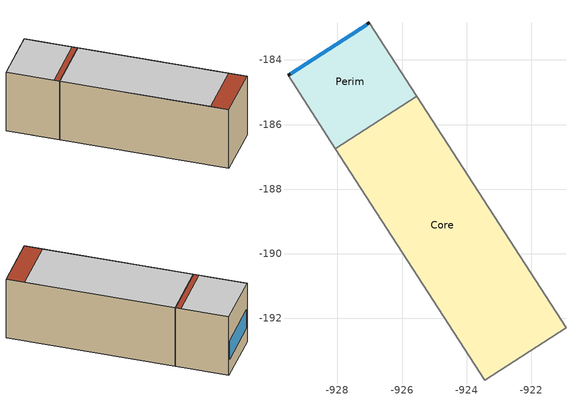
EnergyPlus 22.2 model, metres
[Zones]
Core
 floor adiabatic (Boston_Off_Inf_0): -921.44,-191.49 -923.96,-193.11 -928.06,-186.75 -925.54,-185.12 z-13.82
 floor ground (Boston_Off_Gro_0): -920.93,-192.28 -923.45,-193.91 -923.96,-193.11 -921.44,-191.49 z-13.82
 wall to Perim (Boston_Off_Par_0): -925.54,-185.12 -928.06,-186.75 z-13.82:-10.44
 wall adiabatic (Boston_Off_Par_0): -928.06,-186.75 -923.45,-193.91 -920.93,-192.28 -925.54,-185.12 z-13.82:-10.44
 ceiling adiabatic (Boston_Off_Inf_0): -928.06,-186.75 -923.96,-193.11 -921.44,-191.49 -925.54,-185.12 z-10.44
 roof outside (Boston_Off_Rof_0): -923.96,-193.11 -923.45,-193.91 -920.93,-192.28 -921.44,-191.49 z-10.44
Perim
 floor adiabatic (Boston_Off_Inf_0): -925.71,-184.87 -928.23,-186.5 -929.53,-184.48 -927.01,-182.85 z-13.82
 floor ground (Boston_Off_Gro_0): -925.54,-185.12 -928.06,-186.75 -928.23,-186.5 -925.71,-184.87 z-13.82
 wall outside (Boston_Off_Fac_0): -927.01,-182.85 -929.53,-184.48 z-13.82:-10.44
 wall adiabatic (Boston_Off_Par_0): -929.53,-184.48 -928.06,-186.75 / -925.54,-185.12 -927.01,-182.85 z-13.82:-10.44
 window (Boston_Dbl_Air_Cl): -927.09,-182.91 -929.44,-184.43 z-12.97:-11.88
 ceiling adiabatic (Boston_Off_Inf_0): -929.53,-184.48 -928.23,-186.5 -925.71,-184.87 -927.01,-182.85 z-10.44
 roof outside (Boston_Off_Rof_0): -928.23,-186.5 -928.06,-186.75 -925.54,-185.12 -925.71,-184.87 z-10.44
[Building]
Building: Loads convergence tolerance value=0.04; Maximum number of warmup days=25; North axis=0; Solar distribution=FullExterior; Temperature convergence tolerance value=0.4; Terrain=Suburbs
[Site:GroundReflectance]
0.2, 0.2, 0.2, 0.2, 0.2, 0.2, 0.2, 0.2, 0.2, 0.2, 0.2, 0.2
[Site:GroundReflectance:SnowModifier]
1, 1
[Site:GroundTemperature:BuildingSurface]
18
[Construction]
Boston_Dbl_Air_Cl: SimpleGlazing
Boston_Off_Fac_0: Boston_Clay_Brick_H_0.06_Boston_Off_Fac_0, Boston_XPS_Board_0.02_Boston_Off_Fac_0, Boston_Concrete_Block_H_0.15_Boston_Off_Fac_0, Boston_Fiberglass_Batts_0.05_Boston_Off_Fac_0, Boston_Gypsum_Board_0.015_Boston_Off_Fac_0
Boston_Off_Gro_0: Boston_XPS_Board_0.02_Boston_Off_Gro_0, Boston_Concrete_RC_Dense_0.15_Boston_Off_Gro_0, Boston_Concrete_MC_Light_0.04_Boston_Off_Gro_0, Boston_Cement_Mortar_0.03_Boston_Off_Gro_0, Boston_Ceramic_Tile_0.02_Boston_Off_Gro_0
Boston_Off_Inf_0: Boston_Urethane_Carpet_0.02_Boston_Off_Inf_0, Boston_Cement_Mortar_0.02_Boston_Off_Inf_0, Boston_Concrete_RC_Dense_0.15_Boston_Off_Inf_0, Boston_Air_Floor_15cm_0.15_Boston_Off_Inf_0, Boston_Gypsum_Board_0.02_Boston_Off_Inf_0
Boston_Off_Par_0: Boston_Gypsum_Plaster_0.02_Boston_Off_Par_0, Boston_Softwood_General_0.02_Boston_Off_Par_0, Boston_Gypsum_Plaster_0.02_Boston_Off_Par_0
Boston_Off_Rof_0: Boston_XPS_Board_0.1_Boston_Off_Rof_0, Boston_Concrete_MC_Light_0.15_Boston_Off_Rof_0, Boston_Concrete_RC_Dense_0.2_Boston_Off_Rof_0, Boston_Air_Floor_15cm_0.15_Boston_Off_Rof_0, Boston_Gypsum_Board_0.02_Boston_Off_Rof_0
Boston_Off_Thm_0: Boston_Gypsum_Plaster_0.02_Boston_Off_Thm_0, Boston_Softwood_General_0.02_Boston_Off_Thm_0, Boston_Gypsum_Plaster_0.02_Boston_Off_Thm_0
[Material] Roughness=Rough
Name | Conductivity | Density | Solar absorptance | Specific heat | Thermal absorptance | Thickness | Visible absorptance
Boston_Air_Floor_15cm_0.15_Boston_Off_Inf_0; Boston_Air_Floor_15cm_0.15_Boston_Off_Rof_0 | 0.7 | 1.2 | 0.7 | 1000 | 0.01 | 0.15 | 0.7
Boston_Cement_Mortar_0.02_Boston_Off_Inf_0 | 0.8 | 1900 | 0.8 | 840 | 0.9 | 0.02 | 0.8
Boston_Cement_Mortar_0.03_Boston_Off_Gro_0 | 0.8 | 1900 | 0.8 | 840 | 0.9 | 0.03 | 0.8
Boston_Ceramic_Tile_0.02_Boston_Off_Gro_0 | 0.8 | 2243 | 0.4 | 840 | 0.9 | 0.02 | 0.4
Boston_Clay_Brick_H_0.06_Boston_Off_Fac_0 | 0.41 | 1000 | 0.5 | 920 | 0.9 | 0.06 | 0.5
Boston_Concrete_Block_H_0.15_Boston_Off_Fac_0 | 1.25 | 880 | 0.7 | 840 | 0.9 | 0.15 | 0.7
Boston_Concrete_MC_Light_0.04_Boston_Off_Gro_0 | 1.65 | 2100 | 0.7 | 1040 | 0.9 | 0.04 | 0.7
Boston_Concrete_MC_Light_0.15_Boston_Off_Rof_0 | 1.65 | 2100 | 0.7 | 1040 | 0.9 | 0.15 | 0.7
Boston_Concrete_RC_Dense_0.2_Boston_Off_Rof_0 | 1.75 | 2400 | 0.7 | 840 | 0.9 | 0.2 | 0.7
Boston_Concrete_RC_Dense_0.15_Boston_Off_Gro_0; Boston_Concrete_RC_Dense_0.15_Boston_Off_Inf_0 | 1.75 | 2400 | 0.7 | 840 | 0.9 | 0.15 | 0.7
Boston_Fiberglass_Batts_0.05_Boston_Off_Fac_0 | 0.043 | 12 | 0.6 | 840 | 0.9 | 0.003 | 0.6
Boston_Gypsum_Board_0.02_Boston_Off_Inf_0; Boston_Gypsum_Board_0.02_Boston_Off_Rof_0 | 0.16 | 950 | 0.6 | 840 | 0.9 | 0.02 | 0.6
Boston_Gypsum_Board_0.015_Boston_Off_Fac_0 | 0.16 | 950 | 0.6 | 840 | 0.9 | 0.015 | 0.6
Boston_Gypsum_Plaster_0.02_Boston_Off_Par_0; Boston_Gypsum_Plaster_0.02_Boston_Off_Thm_0 | 0.42 | 900 | 0.7 | 840 | 0.9 | 0.02 | 0.7
Boston_Softwood_General_0.02_Boston_Off_Par_0 | 0.13 | 496 | 0.6 | 1630 | 0.9 | 0.017 | 0.6
Boston_Softwood_General_0.02_Boston_Off_Thm_0 | 0.13 | 496 | 0.6 | 1630 | 0.9 | 0.02 | 0.6
Boston_Urethane_Carpet_0.02_Boston_Off_Inf_0 | 0.045 | 110 | 0.7 | 840 | 0.9 | 0.02 | 0.7
Boston_XPS_Board_0.1_Boston_Off_Rof_0 | 0.037 | 40 | 0.6 | 1200 | 0.6 | 0.071 | 0.6
Boston_XPS_Board_0.02_Boston_Off_Fac_0; Boston_XPS_Board_0.02_Boston_Off_Gro_0 | 0.037 | 40 | 0.6 | 1200 | 0.6 | 0.02 | 0.6
[WindowMaterial:SimpleGlazingSystem]
SimpleGlazing: Solar heat gain coefficient=0.82; U factor=5.78; Visible transmittance=0.8
[DesignSpecification:OutdoorAir] Outdoor air flow per person=0.00133333; Outdoor air flow per zone floor area=0.00133333; Outdoor air method=Sum; Outdoor air schedule=60HrWk
CoreMinFreshAir; PerimMinFreshAir
[ElectricEquipment] Design level calculation method=Watts/Area; Fraction latent=0; Fraction lost=0; Fraction radiant=0.2; Schedule=30HrWk; Watts per zone floor area=50
Name | Zone or zonelist or space or spacelist
Core Equipment 1 | Core
Perim Equipment 1 | Perim
[EnergyManagementSystem:Sensor] Output variable or output meter index key=Environment
Name | Output variable or output meter
OutdoorRelHumid | Site Outdoor Air Relative Humidity
OutdoorTemp | Site Outdoor Air Drybulb Temperature
[InternalMass] Construction=Boston_Off_Thm_0
Name | Zone or zonelist | Surface area
CoreInternalMass | Core | 26.8392
PerimInternalMass | Perim | 8.49964
[Lights] Design level calculation method=Watts/Area; Fraction radiant=0.42; Fraction replaceable=1; Fraction visible=0.18; Return air fraction=0; Schedule=30HrWk; Watts per zone floor area=10
Name | Zone or zonelist or space or spacelist
Core General lighting | Core
Perim General lighting | Perim
[People] Carbon dioxide generation rate=3.82e-08; Clothing insulation calculation method=DynamicClothingModelASHRAE55; Enable ashrae 55 comfort warnings=No; Fraction radiant=0.3; Mean radiant temperature calculation type=ZoneAveraged; Number of people calculation method=People/Area; Number of people schedule=60HrWk; People per floor area=0.3; Sensible heat fraction=Autocalculate; Thermal comfort model 1 type=AdaptiveASH55
Name | Activity level schedule | Air velocity schedule | Work efficiency schedule | Zone or zonelist or space or spacelist
People Core | CorePeopleActivity | CoreAirVelocity | CoreWorkEfficiency | Core
People Perim | PerimPeopleActivity | PerimAirVelocity | PerimWorkEfficiency | Perim
[ThermostatSetpoint:DualSetpoint]
Name | Cooling setpoint temperature schedule | Heating setpoint temperature schedule
Dual Setpoint - Zone Core | CoreCooling_SP_Sch | CoreHeating_SP_Sch
Dual Setpoint - Zone Perim | PerimCooling_SP_Sch | PerimHeating_SP_Sch
[WaterUse:Equipment] Flow rate fraction schedule=Boston_Off_Y_Dhw; Peak flow rate=3.15e-06
Name | Cold water supply temperature schedule | End use subcategory | Hot water supply temperature schedule | Target temperature schedule
DHW Core | DHW Mains Temperature Core | DHW Core | DHW Supply Temperature Core | DHW Supply Temperature Core
DHW Perim | DHW Mains Temperature Perim | DHW Perim | DHW Supply Temperature Perim | DHW Supply Temperature Perim
[Zone] Multiplier=1; Type=1; Zone inside convection algorithm=TARP; Zone outside convection algorithm=DOE-2
Name | Floor area | Volume
Core | 25.5612 | 86.5637
Perim | 8.0949 | 27.4136
[ZoneControl:Thermostat]
Name | Zone or zonelist | Control 1 | Control type schedule
Core Thermostat | Core | Dual Setpoint - Zone Core | CoreZoneControlTypeSched
Perim Thermostat | Perim | Dual Setpoint - Zone Perim | PerimZoneControlTypeSched
[Zone equipment]
Core: Core Ideal Loads Air
Perim: Perim Ideal Loads Air
[ZoneHVAC:IdealLoadsAirSystem] Cooling availability schedule=AllOn; Cooling limit=NoLimit; Dehumidification control type=None; Demand controlled ventilation type=OccupancySchedule; Heat recovery type=None; Heating availability schedule=AllOn; Heating limit=NoLimit; Humidification control type=None; Latent heat recovery effectiveness=0.65; Maximum cooling air flow rate=100; Maximum heating air flow rate=100; Maximum heating supply air humidity ratio=0.01; Maximum heating supply air temperature=30; Minimum cooling supply air humidity ratio=0.008; Minimum cooling supply air temperature=18; Outdoor air economizer type=DifferentialEnthalpy; Sensible heat recovery effectiveness=0.7
Name | Design specification outdoor air object
Core Ideal Loads Air | CoreMinFreshAir
Perim Ideal Loads Air | PerimMinFreshAir
[ZoneInfiltration:DesignFlowRate] Constant term coefficient=1; Design flow rate calculation method=AirChanges/Hour; Schedule=On; Temperature term coefficient=0; Velocity squared term coefficient=0; Velocity term coefficient=0
Name | Air changes per hour | Zone or zonelist or space or spacelist
CoreInfiltration | 0 | Core
PerimInfiltration | 0.7 | Perim
[Schedule:Constant]
Name | Hourly value
CoreAirVelocity; PerimAirVelocity | 0.2
CoreCooling_SP_Sch; CoreHeating_SP_Sch; PerimCooling_SP_Sch; PerimHeating_SP_Sch | 23.3333
CorePeopleActivity; PerimPeopleActivity | 125.28
CoreWorkEfficiency; PerimWorkEfficiency | 0
CoreZoneControlTypeSched; PerimZoneControlTypeSched | 4
DHW Mains Temperature Core; DHW Mains Temperature Perim | 16
DHW Supply Temperature Core; DHW Supply Temperature Perim | 65
On | 1
[Schedule:Day:Hourly]
Boston_Off_D_Dhw_WD: 0, 0, 0, 0, 0, 0, 0.2, 0.4, 0.4, 0.4, 0.4, 0.6, 0.6, 0.4, 0.4, 0.4, 0.4, 0.4, 0.4, 0.2, 0, 0, 0, 0
Boston_Off_D_Dhw_WE: 0, 0, 0, 0, 0, 0, 0.1, 0.1, 0.1, 0.1, 0.1, 0.1, 0.1, 0.1, 0.1, 0.1, 0.1, 0.1, 0.1, 0.1, 0, 0, 0, 0
30HrWkDay: 0.1, 0.1, 0.1, 0.1, 0.1, 0.1, 0.1, 0.2, 0.4, 0.6, 0.8, 0.8, 0.4, 0.6, 0.8, 0.8, 0.4, 0.2, 0.1, 0.1, 0.1, 0.1, 0.1, 0.1
60HrWkDay: 0.2, 0.2, 0.2, 0.2, 0.2, 0.2, 0.2, 0.4, 0.8, 0.8, 1, 1, 0.8, 1, 1, 1, 0.8, 0.4, 0.2, 0.2, 0.2, 0.2, 0.2, 0.2
AllOn: 1, 1, 1, 1, 1, 1, 1, 1, 1, 1, 1, 1, 1, 1, 1, 1, 1, 1, 1, 1, 1, 1, 1, 1
[Schedule:Week:Daily]
Boston_Off_Y_Dhw0: Boston_Off_D_Dhw_WE, Boston_Off_D_Dhw_WD, Boston_Off_D_Dhw_WD, Boston_Off_D_Dhw_WD, Boston_Off_D_Dhw_WD, Boston_Off_D_Dhw_WD, Boston_Off_D_Dhw_WE, Boston_Off_D_Dhw_WE, Boston_Off_D_Dhw_WD, Boston_Off_D_Dhw_WD, Boston_Off_D_Dhw_WD, Boston_Off_D_Dhw_WD
30HrWk: 30HrWkDay, 30HrWkDay, 30HrWkDay, 30HrWkDay, 30HrWkDay, 30HrWkDay, 30HrWkDay, 30HrWkDay, 30HrWkDay, 30HrWkDay, 30HrWkDay, 30HrWkDay
60HrWk: 60HrWkDay, 60HrWkDay, 60HrWkDay, 60HrWkDay, 60HrWkDay, 60HrWkDay, 60HrWkDay, 60HrWkDay, 60HrWkDay, 60HrWkDay, 60HrWkDay, 60HrWkDay
AllOn: AllOn, AllOn, AllOn, AllOn, AllOn, AllOn, AllOn, AllOn, AllOn, AllOn, AllOn, AllOn
[Schedule:Year]
Boston_Off_Y_Dhw: Boston_Off_Y_Dhw0, 1, 1, 12, 31
30HrWk: 30HrWk, 1, 1, 12, 31
60HrWk: 60HrWk, 1, 1, 12, 31
AllOn: AllOn, 1, 1, 12, 31
